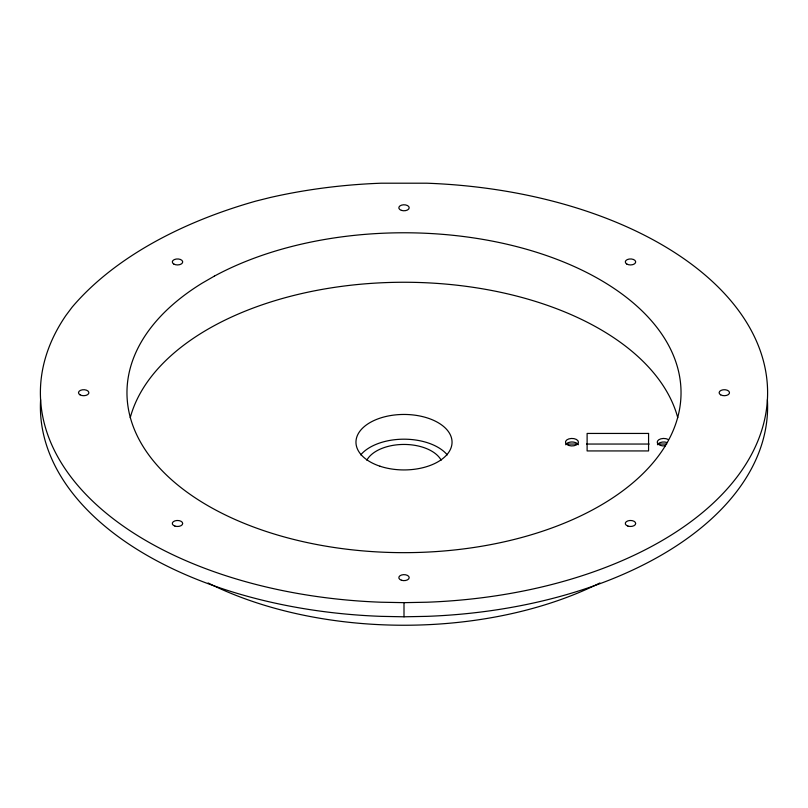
<?xml version="1.0" encoding="UTF-8"?>
<svg xmlns="http://www.w3.org/2000/svg" width="808" height="808" viewBox="0 0 808 808"><rect width="100%" height="100%" fill="white"/><g stroke="black" fill="none" stroke-linecap="round" stroke-linejoin="round"><path stroke-width="1.21" d="M404 602.657L426.826 602.223A363.6 209.918 0 0 0 767.6 392.708A363.6 209.918 0 0 0 426.826 183.204L381.174 183.204A363.6 209.918 0 0 0 270.155 197.526L255.793 201.121A400.394 231.169 0 0 0 72.144 307.141L65.933 315.433A363.6 209.918 0 0 0 381.174 602.223L404 602.657L404 616.797L381.174 616.352A363.6 209.918 0 0 1 40.612 399.657M404 616.797L426.826 616.352A363.6 209.918 0 0 0 767.388 399.657M566.489 444.046L577.76 444.046M586.527 444.046L649.157 444.046M657.924 444.046L666.691 444.046M599.889 582.972A298.677 172.447 0 0 1 208.111 582.972M130.229 417.726A277.033 159.944 0 0 1 404 282.255A277.033 159.944 0 0 1 677.771 417.726M665.408 445.814A6.494 3.747 0 0 1 657.449 441.219A6.494 3.747 0 0 1 668.317 439.542M366.842 460.176A38.956 22.493 0 0 1 404 444.44A38.956 22.493 0 0 1 441.158 460.176M360.721 454.884A48.046 27.745 0 0 1 404 439.188A48.046 27.745 0 0 1 447.279 454.884M657.449 444.754A6.494 3.747 0 0 1 666.974 442.481M565.691 444.754A6.494 3.747 0 0 1 571.963 441.976A6.494 3.747 0 0 1 578.235 444.754M214.362 276.124L202.05 283.224A277.033 159.944 0 0 0 335.108 547.632A277.033 159.944 0 0 0 672.327 352.934A277.033 159.944 0 0 0 214.362 276.124M648.572 433.441L587.113 433.441L587.113 450.935L648.572 450.935L648.572 433.441M379.972 466.216A48.046 27.745 0 0 0 452.046 442.188A48.046 27.745 0 0 0 379.972 418.17A48.046 27.745 0 0 0 379.972 466.216M568.711 445.44A6.494 3.747 0 0 0 578.447 442.188A6.494 3.747 0 0 0 568.711 438.946A6.494 3.747 0 0 0 568.711 445.44M720.645 394.829A5.191 3 0 0 0 729.331 393.486A5.191 3 0 0 0 722.968 389.81A5.191 3 0 0 0 720.645 394.829M627.897 526.079A5.191 3 0 0 0 635.694 523.473A5.191 3 0 0 0 627.897 520.877A5.191 3 0 0 0 627.897 526.079M401.404 580.235A5.191 3 0 0 0 409.191 577.639A5.191 3 0 0 0 401.404 575.043A5.191 3 0 0 0 401.404 580.235M174.902 526.079A5.191 3 0 0 0 182.699 523.473A5.191 3 0 0 0 174.902 520.877A5.191 3 0 0 0 174.902 526.079M80.012 394.829A5.191 3 0 0 0 88.698 393.486A5.191 3 0 0 0 82.345 389.81A5.191 3 0 0 0 80.012 394.829M173.831 264.065A5.191 3 0 0 0 182.517 262.721A5.191 3 0 0 0 176.164 259.045A5.191 3 0 0 0 173.831 264.065M401.404 210.373A5.191 3 0 0 0 409.191 207.777A5.191 3 0 0 0 401.404 205.181A5.191 3 0 0 0 401.404 210.373M626.826 264.065A5.191 3 0 0 0 635.512 262.721A5.191 3 0 0 0 629.149 259.045A5.191 3 0 0 0 626.826 264.065"/></g></svg>
